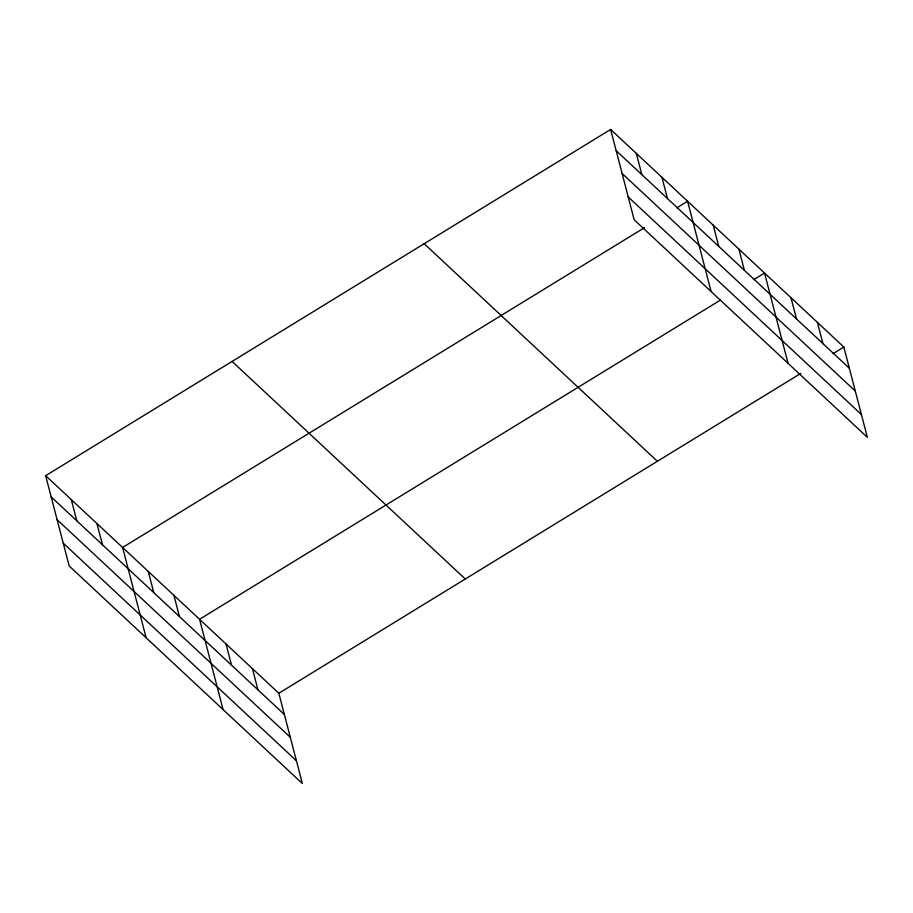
<?xml version="1.0" encoding="UTF-8"?>
<svg xmlns="http://www.w3.org/2000/svg" width="913" height="913" viewBox="0 0 913 913"><rect width="100%" height="100%" fill="white"/><g stroke="black" fill="none" stroke-linecap="round" stroke-linejoin="round"><path stroke-width="1.37" d="M45.65 475.684L278.842 693.264L302.363 783.548L69.171 565.969L45.65 475.684L610.637 129.452L843.829 347.031L867.35 437.316L634.158 219.736L610.637 129.452M644.567 227.622L122.604 547.48L146.126 637.765M676.841 207.844L687.592 201.259L711.113 291.532M720.323 300.16L199.559 619.288L223.08 709.572M753.796 279.652L764.546 273.055L788.067 363.34M278.842 693.264L800.804 373.406M833.078 353.628L843.829 347.031M616.172 150.691L849.364 368.27M622.107 173.481L855.298 391.061M628.224 196.946L861.416 414.536M424.191 243.714L657.383 461.293M232.096 361.422L465.288 579.013M51.185 496.923L284.377 714.502M57.12 519.702L290.311 737.293M63.237 543.178L296.428 760.769M817.409 322.38L822.933 343.619M790.978 297.718L796.513 318.957M738.891 249.123L744.426 270.362M713.247 225.191L718.771 246.43M661.936 177.316L667.471 198.555M636.293 153.384L641.816 174.623M252.422 668.601L257.945 689.84M225.99 643.95L231.525 665.189M173.904 595.356L179.439 616.595M148.26 571.424L153.783 592.663M96.949 523.548L102.484 544.787M71.305 499.616L76.829 520.855"/></g></svg>
